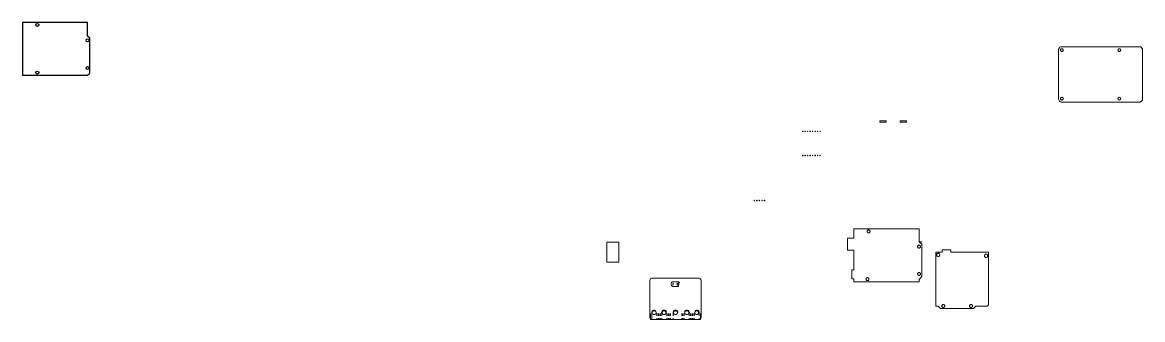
# Model space of a CAD drawing. Header units: millimetres. Extents: x 1538 to 3903, y 253 to 2632.
# Drawn here: x 2775 to 3903, y 1381 to 1680 of the extents above; entities that cross this region are included whole.
import ezdxf

# ---------------------------------------------------------------- set-up
doc = ezdxf.new("R2010")
doc.units = ezdxf.units.MM
doc.layers.add('Capa 1', color=7, linetype='Continuous')

msp = doc.modelspace()

# ---------------------------------------------------------------- linework, layer by layer
at = {"color": 5}
msp.add_lwpolyline([(2775.385, 1680.328), (2775.385, 1627.328), (2840.985, 1627.328), (2843.385, 1629.328), (2843.385, 1664.328), (2840.985, 1666.328), (2840.985, 1680.328), (2775.385, 1680.328)], dxfattribs=at)
at = {"color": 240, "true_color": 0xed1f24}
for centre in [(2790.385, 1677.828), (2840.985, 1662.328), (2840.985, 1634.328), (2790.385, 1629.828)]:
    msp.add_circle(centre, 1.5, dxfattribs=at)
at = {"layer": 'Capa 1', "lineweight": 0}
for points in [[(3902.469, 1653.742), (3902.474, 1653.716), (3902.652, 1652.825), (3902.721, 1652.558), (3902.73, 1652.42), (3902.73, 1645.131), (3902.73, 1637.672), (3902.73, 1633.604), (3902.73, 1628.807), (3902.73, 1620.419), (3902.73, 1615.632), (3902.73, 1612.482), (3902.73, 1604.427), (3902.73, 1603.598), (3902.547, 1602.68), (3902.53, 1602.523), (3902.523, 1602.454), (3902.494, 1602.344), (3902.401, 1602.136), (3902.18, 1601.721), (3902.046, 1601.536), (3901.986, 1601.464), (3901.748, 1601.173), (3901.579, 1601.021), (3901.215, 1600.722), (3901.017, 1600.608), (3900.603, 1600.387), (3900.386, 1600.316), (3899.937, 1600.18), (3899.71, 1600.156), (3899.242, 1600.11), (3893.824, 1600.11), (3885.662, 1600.11), (3881.581, 1600.11), (3877.5, 1600.11), (3874.904, 1600.11), (3869.337, 1600.11), (3867.787, 1600.11), (3864.758, 1600.11), (3862.291, 1600.11), (3861.175, 1600.11), (3860.68, 1600.11), (3854.113, 1600.11), (3853.013, 1600.11), (3847.23, 1600.11), (3840.663, 1600.11), (3836.688, 1600.11), (3833.686, 1600.11), (3828.526, 1600.11), (3824.716, 1600.11), (3824.445, 1600.11), (3821.53, 1600.11), (3820.849, 1600.177), (3820.645, 1600.239), (3820.364, 1600.324), (3820.195, 1600.375), (3819.592, 1600.697), (3819.064, 1601.132), (3818.63, 1601.66), (3818.307, 1602.263), (3818.302, 1602.28), (3818.109, 1602.917), (3818.042, 1603.598), (3818.042, 1604.32), (3818.042, 1612.482), (3818.042, 1645.131), (3818.042, 1652.42), (3818.109, 1653.099), (3818.168, 1653.294), (3818.307, 1653.754), (3818.63, 1654.357), (3819.064, 1654.885), (3819.592, 1655.319), (3820.195, 1655.641), (3820.364, 1655.692), (3820.849, 1655.839), (3821.53, 1655.907), (3822.404, 1655.907), (3824.445, 1655.907), (3828.526, 1655.907), (3836.688, 1655.907), (3853.013, 1655.907), (3869.337, 1655.907), (3877.5, 1655.907), (3880.273, 1655.907), (3881.581, 1655.907), (3884.547, 1655.907), (3885.662, 1655.907), (3899.242, 1655.907), (3899.71, 1655.86), (3899.925, 1655.839), (3900.374, 1655.703), (3900.581, 1655.639), (3900.995, 1655.418), (3901.185, 1655.315), (3901.548, 1655.017), (3901.714, 1654.879), (3901.986, 1654.547), (3902.012, 1654.516), (3902.147, 1654.348), (3902.369, 1653.934), (3902.469, 1653.742)], [(3822.498, 1651.45), (3822.716, 1651.734), (3822.853, 1652.065), (3822.9, 1652.42), (3822.853, 1652.773), (3822.716, 1653.104), (3822.571, 1653.294), (3822.498, 1653.388), (3822.404, 1653.46), (3822.214, 1653.605), (3821.884, 1653.743), (3821.53, 1653.79), (3821.175, 1653.743), (3820.844, 1653.605), (3820.561, 1653.388), (3820.488, 1653.294), (3820.364, 1653.132), (3820.343, 1653.104), (3820.207, 1652.773), (3820.16, 1652.42), (3820.207, 1652.065), (3820.343, 1651.734), (3820.364, 1651.707), (3820.561, 1651.45), (3820.818, 1651.253), (3820.844, 1651.233), (3821.175, 1651.096), (3821.53, 1651.05), (3821.884, 1651.096), (3822.214, 1651.233), (3822.24, 1651.253), (3822.404, 1651.379), (3822.498, 1651.45)], [(3880.285, 1651.45), (3880.502, 1651.734), (3880.639, 1652.065), (3880.686, 1652.42), (3880.639, 1652.773), (3880.502, 1653.104), (3880.357, 1653.294), (3880.285, 1653.388), (3880.001, 1653.605), (3879.671, 1653.743), (3879.316, 1653.79), (3878.961, 1653.743), (3878.631, 1653.605), (3878.347, 1653.388), (3878.274, 1653.294), (3878.129, 1653.104), (3877.993, 1652.773), (3877.946, 1652.42), (3877.993, 1652.065), (3878.129, 1651.734), (3878.347, 1651.45), (3878.604, 1651.253), (3878.631, 1651.233), (3878.961, 1651.096), (3879.316, 1651.05), (3879.671, 1651.096), (3880.001, 1651.233), (3880.027, 1651.253), (3880.285, 1651.45)], [(3820.372, 1604.32), (3820.364, 1604.309), (3820.343, 1604.282), (3820.207, 1603.951), (3820.16, 1603.598), (3820.207, 1603.243), (3820.343, 1602.912), (3820.364, 1602.885), (3820.561, 1602.628), (3820.844, 1602.411), (3821.161, 1602.28), (3821.175, 1602.274), (3821.53, 1602.228), (3821.884, 1602.274), (3821.899, 1602.28), (3822.214, 1602.411), (3822.404, 1602.557), (3822.498, 1602.628), (3822.716, 1602.912), (3822.853, 1603.243), (3822.9, 1603.598), (3822.853, 1603.951), (3822.716, 1604.282), (3822.687, 1604.32), (3822.498, 1604.566), (3822.214, 1604.783), (3821.884, 1604.921), (3821.53, 1604.968), (3821.175, 1604.921), (3820.844, 1604.783), (3820.561, 1604.566), (3820.372, 1604.32)], [(3880.001, 1602.411), (3880.285, 1602.628), (3880.502, 1602.912), (3880.639, 1603.243), (3880.686, 1603.598), (3880.639, 1603.951), (3880.502, 1604.282), (3880.473, 1604.32), (3880.285, 1604.566), (3880.001, 1604.783), (3879.671, 1604.921), (3879.316, 1604.968), (3878.961, 1604.921), (3878.631, 1604.783), (3878.347, 1604.566), (3878.158, 1604.32), (3878.129, 1604.282), (3877.993, 1603.951), (3877.946, 1603.598), (3877.993, 1603.243), (3878.129, 1602.912), (3878.347, 1602.628), (3878.631, 1602.411), (3878.947, 1602.28), (3878.961, 1602.274), (3879.316, 1602.228), (3879.671, 1602.274), (3879.685, 1602.28), (3880.001, 1602.411)], [(3638.188, 1579.818), (3638.188, 1581.313), (3639.186, 1581.313), (3641.718, 1581.313), (3643.488, 1581.313), (3643.668, 1581.313), (3644.662, 1581.313), (3644.662, 1579.818), (3643.668, 1579.818), (3643.488, 1579.818), (3641.718, 1579.818), (3639.186, 1579.818), (3638.188, 1579.818)], [(3665.09, 1581.313), (3665.09, 1579.818), (3662.104, 1579.818), (3658.616, 1579.818), (3658.616, 1581.313), (3662.104, 1581.313), (3665.09, 1581.313)], [(3560.969, 1571.025), (3560.969, 1570.527), (3560.471, 1570.527), (3560.471, 1571.025), (3560.969, 1571.025)], [(3563.46, 1571.025), (3563.46, 1570.527), (3562.962, 1570.527), (3562.962, 1571.025), (3563.46, 1571.025)], [(3565.951, 1571.025), (3565.951, 1570.527), (3565.453, 1570.527), (3565.453, 1571.025), (3565.951, 1571.025)], [(3568.442, 1571.025), (3568.442, 1570.527), (3567.944, 1570.527), (3567.944, 1571.025), (3568.442, 1571.025)], [(3570.933, 1571.025), (3570.933, 1570.527), (3570.435, 1570.527), (3570.435, 1571.025), (3570.933, 1571.025)], [(3573.424, 1571.025), (3573.424, 1570.527), (3572.926, 1570.527), (3572.926, 1571.025), (3573.424, 1571.025)], [(3575.915, 1571.025), (3575.915, 1570.527), (3575.417, 1570.527), (3575.417, 1571.025), (3575.915, 1571.025)], [(3578.406, 1571.025), (3578.406, 1570.527), (3577.908, 1570.527), (3577.908, 1571.025), (3578.406, 1571.025)], [(3560.969, 1546.614), (3560.969, 1546.116), (3560.471, 1546.116), (3560.471, 1546.614), (3560.969, 1546.614)], [(3563.46, 1546.614), (3563.46, 1546.116), (3562.962, 1546.116), (3562.962, 1546.614), (3563.46, 1546.614)], [(3565.951, 1546.614), (3565.951, 1546.116), (3565.453, 1546.116), (3565.453, 1546.614), (3565.951, 1546.614)], [(3568.442, 1546.614), (3568.442, 1546.116), (3567.944, 1546.116), (3567.944, 1546.614), (3568.442, 1546.614)], [(3570.933, 1546.614), (3570.933, 1546.116), (3570.435, 1546.116), (3570.435, 1546.614), (3570.933, 1546.614)], [(3573.424, 1546.614), (3573.424, 1546.116), (3572.926, 1546.116), (3572.926, 1546.614), (3573.424, 1546.614)], [(3575.915, 1546.614), (3575.915, 1546.116), (3575.417, 1546.116), (3575.417, 1546.614), (3575.915, 1546.614)], [(3578.406, 1546.614), (3578.406, 1546.116), (3577.908, 1546.116), (3577.908, 1546.614), (3578.406, 1546.614)], [(3511.755, 1501.34), (3512.253, 1501.34), (3512.253, 1500.842), (3511.755, 1500.842), (3511.755, 1501.34)], [(3514.306, 1501.34), (3514.804, 1501.34), (3514.804, 1500.842), (3514.306, 1500.842), (3514.306, 1501.34)], [(3516.856, 1501.34), (3517.354, 1501.34), (3517.354, 1500.842), (3516.856, 1500.842), (3516.856, 1501.34)], [(3519.407, 1501.34), (3519.905, 1501.34), (3519.905, 1500.842), (3519.407, 1500.842), (3519.407, 1501.34)], [(3521.958, 1501.34), (3522.456, 1501.34), (3522.456, 1500.842), (3521.958, 1500.842), (3521.958, 1501.34)], [(3612.014, 1419.279), (3612.014, 1419.96), (3612.014, 1420.458), (3612.014, 1420.649), (3612.014, 1421.62), (3612.014, 1422.372), (3610.059, 1422.372), (3610.059, 1422.386), (3610.059, 1422.616), (3610.059, 1423.11), (3610.059, 1423.214), (3610.059, 1424.211), (3610.059, 1424.763), (3610.059, 1425.261), (3610.059, 1426.154), (3610.059, 1427.313), (3610.059, 1427.811), (3610.059, 1429.864), (3610.059, 1430.362), (3610.059, 1431.339), (3612.014, 1431.339), (3612.014, 1431.357), (3612.014, 1431.459), (3612.014, 1432.231), (3612.014, 1432.415), (3612.014, 1432.456), (3612.014, 1432.913), (3612.014, 1433.427), (3612.014, 1433.527), (3612.014, 1433.826), (3612.014, 1434.822), (3612.014, 1434.971), (3612.014, 1435.818), (3612.014, 1437.217), (3612.014, 1437.715), (3612.014, 1437.811), (3612.014, 1439.106), (3612.014, 1441.836), (3612.014, 1448.484), (3612.014, 1449.07), (3612.014, 1451.1), (3605.712, 1451.1), (3605.712, 1452.665), (3605.712, 1454.085), (3605.712, 1454.37), (3605.712, 1454.672), (3605.712, 1457.701), (3605.712, 1457.751), (3605.712, 1458.181), (3605.712, 1458.231), (3605.712, 1459.652), (3605.712, 1459.89), (3605.712, 1460.068), (3605.712, 1461.636), (3605.712, 1463.056), (3612.014, 1463.056), (3612.014, 1465.691), (3612.014, 1471.669), (3612.014, 1472.497), (3616.815, 1472.497), (3619.804, 1472.497), (3624.356, 1472.497), (3625.482, 1472.497), (3627.35, 1472.497), (3628.476, 1472.497), (3629.433, 1472.497), (3638.428, 1472.497), (3641.718, 1472.497), (3643.488, 1472.497), (3649.759, 1472.497), (3651.869, 1472.497), (3652.398, 1472.497), (3654.644, 1472.497), (3655.103, 1472.497), (3656.232, 1472.497), (3658.744, 1472.497), (3661.345, 1472.497), (3676.277, 1472.497), (3676.405, 1472.497), (3676.518, 1472.497), (3677.905, 1472.497), (3677.905, 1459.647), (3679.261, 1459.647), (3679.271, 1459.647), (3680.434, 1459.647), (3680.434, 1459.646), (3679.271, 1459.646), (3679.261, 1459.646), (3677.905, 1459.646), (3679.261, 1458.29), (3679.271, 1458.28), (3679.321, 1458.231), (3679.851, 1457.701), (3680.434, 1457.118), (3680.434, 1455.206), (3680.434, 1455.199), (3680.434, 1450.975), (3680.434, 1450.213), (3680.434, 1449.216), (3680.434, 1449.07), (3680.434, 1447.692), (3680.434, 1446.696), (3680.434, 1445.146), (3680.434, 1444.15), (3680.434, 1443.416), (3680.434, 1439.106), (3680.434, 1437.811), (3680.434, 1437.715), (3680.434, 1437.217), (3680.434, 1435.818), (3680.434, 1434.971), (3680.434, 1434.822), (3680.434, 1433.826), (3680.434, 1433.527), (3680.434, 1433.427), (3680.434, 1432.913), (3680.434, 1432.456), (3680.434, 1432.415), (3680.434, 1432.231), (3680.434, 1431.459), (3680.434, 1430.362), (3680.434, 1429.864), (3680.434, 1427.811), (3680.434, 1427.313), (3680.434, 1426.154), (3680.434, 1425.724), (3680.434, 1425.261), (3680.434, 1424.763), (3680.434, 1424.286), (3680.359, 1424.211), (3679.362, 1423.214), (3678.764, 1422.616), (3677.904, 1421.757), (3677.903, 1421.756), (3677.903, 1421.756), (3677.955, 1421.704), (3677.903, 1421.704), (3677.903, 1421.62), (3677.903, 1420.649), (3677.903, 1420.473), (3677.903, 1420.458), (3677.903, 1419.96), (3677.903, 1419.279), (3652.398, 1419.279), (3651.869, 1419.279), (3643.488, 1419.279), (3612.014, 1419.279)], [(3627.127, 1468.523), (3627.272, 1468.537), (3627.35, 1468.561), (3627.553, 1468.623), (3627.812, 1468.761), (3628.038, 1468.947), (3628.124, 1469.051), (3628.224, 1469.174), (3628.363, 1469.433), (3628.426, 1469.643), (3628.447, 1469.714), (3628.476, 1470.006), (3628.447, 1470.298), (3628.363, 1470.579), (3628.224, 1470.838), (3628.124, 1470.96), (3628.038, 1471.064), (3627.812, 1471.25), (3627.553, 1471.389), (3627.35, 1471.45), (3627.272, 1471.474), (3627.127, 1471.488), (3626.98, 1471.502), (3626.688, 1471.474), (3626.511, 1471.42), (3626.407, 1471.389), (3626.318, 1471.341), (3626.148, 1471.25), (3625.921, 1471.064), (3625.735, 1470.838), (3625.597, 1470.579), (3625.511, 1470.298), (3625.482, 1470.006), (3625.511, 1469.714), (3625.533, 1469.643), (3625.597, 1469.433), (3625.735, 1469.174), (3625.921, 1468.947), (3626.148, 1468.761), (3626.318, 1468.67), (3626.407, 1468.623), (3626.688, 1468.537), (3626.98, 1468.508), (3627.127, 1468.523)], [(3375.595, 1459.111), (3375.595, 1458.231), (3375.595, 1458.181), (3375.595, 1457.751), (3375.595, 1457.701), (3375.595, 1454.672), (3375.595, 1454.37), (3375.595, 1451.1), (3375.595, 1449.07), (3375.595, 1448.484), (3375.595, 1441.836), (3375.595, 1439.184), (3367.3, 1439.184), (3366.628, 1439.184), (3363.689, 1439.184), (3363.39, 1439.184), (3363.39, 1449.07), (3363.39, 1451.1), (3363.39, 1454.37), (3363.39, 1454.672), (3363.39, 1457.701), (3363.39, 1457.751), (3363.39, 1458.181), (3363.39, 1458.231), (3363.39, 1459.111), (3363.689, 1459.111), (3366.628, 1459.111), (3367.3, 1459.111), (3367.848, 1459.111), (3375.595, 1459.111)], [(3678.057, 1453.223), (3678.338, 1453.309), (3678.356, 1453.318), (3678.596, 1453.447), (3678.823, 1453.632), (3679.009, 1453.86), (3679.148, 1454.119), (3679.232, 1454.4), (3679.261, 1454.691), (3679.232, 1454.983), (3679.167, 1455.199), (3679.165, 1455.206), (3679.148, 1455.264), (3679.009, 1455.523), (3678.823, 1455.75), (3678.596, 1455.936), (3678.338, 1456.074), (3678.057, 1456.16), (3677.765, 1456.188), (3677.525, 1456.165), (3677.473, 1456.16), (3677.192, 1456.074), (3676.933, 1455.936), (3676.706, 1455.75), (3676.519, 1455.523), (3676.382, 1455.264), (3676.364, 1455.206), (3676.362, 1455.199), (3676.296, 1454.983), (3676.277, 1454.792), (3676.267, 1454.691), (3676.277, 1454.591), (3676.296, 1454.4), (3676.382, 1454.119), (3676.405, 1454.075), (3676.518, 1453.861), (3676.519, 1453.86), (3676.706, 1453.632), (3676.933, 1453.447), (3677.173, 1453.318), (3677.192, 1453.309), (3677.473, 1453.223), (3677.765, 1453.194), (3678.057, 1453.223)], [(3734.882, 1394.705), (3734.699, 1394.523), (3734.201, 1394.025), (3733.498, 1393.321), (3732.453, 1392.277), (3727.553, 1392.277), (3725.042, 1392.277), (3724.433, 1392.277), (3723.436, 1392.277), (3722.571, 1392.277), (3720.061, 1392.277), (3719.451, 1392.277), (3718.454, 1392.277), (3716.96, 1392.277), (3715.963, 1392.277), (3714.369, 1392.277), (3713.373, 1392.277), (3710.671, 1392.277), (3710.67, 1392.277), (3710.668, 1392.277), (3709.13, 1392.277), (3709.128, 1392.277), (3709.124, 1392.277), (3708.991, 1392.277), (3708.471, 1392.277), (3706.926, 1392.277), (3706, 1392.277), (3705.003, 1392.277), (3701.329, 1392.277), (3700.594, 1392.277), (3700.52, 1392.277), (3699.523, 1392.277), (3699.407, 1392.277), (3696.977, 1394.707), (3696.977, 1394.721), (3696.963, 1394.721), (3694.483, 1394.721), (3694.483, 1399.197), (3694.483, 1400.559), (3694.483, 1405.175), (3694.483, 1419.104), (3694.483, 1419.279), (3694.483, 1419.96), (3694.483, 1420.458), (3694.483, 1420.649), (3694.483, 1421.62), (3694.483, 1422.616), (3694.483, 1423.214), (3694.483, 1424.211), (3694.483, 1424.763), (3694.483, 1425.261), (3694.483, 1426.154), (3694.483, 1427.313), (3694.483, 1427.811), (3694.483, 1429.864), (3694.483, 1430.362), (3694.483, 1431.459), (3694.483, 1432.231), (3694.483, 1432.415), (3694.483, 1432.456), (3694.483, 1432.913), (3694.483, 1433.427), (3694.483, 1433.527), (3694.483, 1433.826), (3694.483, 1434.822), (3694.483, 1434.971), (3694.483, 1435.818), (3694.483, 1437.217), (3694.483, 1437.715), (3694.483, 1437.811), (3694.483, 1439.106), (3694.483, 1449.07), (3695.449, 1449.07), (3696.963, 1449.07), (3696.977, 1449.07), (3698.643, 1449.07), (3700.594, 1449.07), (3701.059, 1449.07), (3701.059, 1451.461), (3702.103, 1451.461), (3709.628, 1451.461), (3709.628, 1450.565), (3709.628, 1449.648), (3709.628, 1449.07), (3712.475, 1449.07), (3714.986, 1449.07), (3727.779, 1449.07), (3730.29, 1449.07), (3735.006, 1449.07), (3735.791, 1449.07), (3736.788, 1449.07), (3738.382, 1449.07), (3738.659, 1449.07), (3739.157, 1449.07), (3739.378, 1449.07), (3740.972, 1449.07), (3741.209, 1449.07), (3741.708, 1449.07), (3741.969, 1449.07), (3742.668, 1449.07), (3743.629, 1449.07), (3745.975, 1449.07), (3746.822, 1449.07), (3747.788, 1449.07), (3747.788, 1448.129), (3747.788, 1445.367), (3747.788, 1444.869), (3747.788, 1443.837), (3747.788, 1442.817), (3747.788, 1442.442), (3747.788, 1442.441), (3747.788, 1442.422), (3747.788, 1442.319), (3747.788, 1440.266), (3747.788, 1439.768), (3747.788, 1439.106), (3747.788, 1437.811), (3747.788, 1437.715), (3747.788, 1437.217), (3747.788, 1435.818), (3747.788, 1434.971), (3747.788, 1434.822), (3747.788, 1433.527), (3747.788, 1433.427), (3747.788, 1432.913), (3747.788, 1432.456), (3747.788, 1432.415), (3747.788, 1431.459), (3747.788, 1430.362), (3747.788, 1429.864), (3747.788, 1427.811), (3747.788, 1427.313), (3747.788, 1425.261), (3747.788, 1424.763), (3747.788, 1424.211), (3747.788, 1423.214), (3747.788, 1422.616), (3747.788, 1421.62), (3747.788, 1420.649), (3747.788, 1419.104), (3747.788, 1408.004), (3747.788, 1407.505), (3747.788, 1405.453), (3747.788, 1404.955), (3747.788, 1402.902), (3747.788, 1402.404), (3747.788, 1400.352), (3747.788, 1399.853), (3747.788, 1399.624), (3747.788, 1399.126), (3747.788, 1397.074), (3747.788, 1396.575), (3747.788, 1396.165), (3746.345, 1394.721), (3734.897, 1394.721), (3734.882, 1394.721), (3734.882, 1394.705)], [(3696.977, 1448.016), (3696.963, 1448.013), (3696.552, 1447.948), (3696.108, 1447.721), (3695.754, 1447.368), (3695.528, 1446.923), (3695.449, 1446.43), (3695.528, 1445.936), (3695.754, 1445.491), (3696.09, 1445.156), (3696.108, 1445.138), (3696.552, 1444.911), (3696.963, 1444.847), (3696.977, 1444.844), (3697.046, 1444.833), (3697.54, 1444.911), (3697.985, 1445.138), (3698.003, 1445.156), (3698.338, 1445.491), (3698.565, 1445.936), (3698.643, 1446.43), (3698.565, 1446.923), (3698.338, 1447.368), (3697.985, 1447.721), (3697.54, 1447.948), (3697.046, 1448.027), (3696.977, 1448.016)], [(3746.517, 1444.495), (3746.707, 1444.869), (3746.743, 1444.94), (3746.778, 1445.156), (3746.811, 1445.367), (3746.822, 1445.433), (3746.743, 1445.926), (3746.517, 1446.372), (3746.163, 1446.725), (3745.718, 1446.952), (3745.225, 1447.03), (3744.732, 1446.952), (3744.286, 1446.725), (3743.934, 1446.372), (3743.706, 1445.926), (3743.629, 1445.433), (3743.639, 1445.367), (3743.672, 1445.156), (3743.706, 1444.94), (3743.742, 1444.869), (3743.934, 1444.495), (3744.286, 1444.142), (3744.732, 1443.915), (3745.225, 1443.837), (3745.718, 1443.915), (3746.163, 1444.142), (3746.517, 1444.495)], [(3406.876, 1421.043), (3407.17, 1421.62), (3407.302, 1421.877), (3407.797, 1422.372), (3407.811, 1422.386), (3407.964, 1422.54), (3408.115, 1422.616), (3408.721, 1422.925), (3408.798, 1422.964), (3409.716, 1423.11), (3409.723, 1423.11), (3413.704, 1423.11), (3421.044, 1423.11), (3424.303, 1423.11), (3426.85, 1423.11), (3431.056, 1423.11), (3433.962, 1423.11), (3434.19, 1423.11), (3451.436, 1423.11), (3451.569, 1423.11), (3455.551, 1423.11), (3455.563, 1423.11), (3456.476, 1422.965), (3456.552, 1422.927), (3457.16, 1422.616), (3457.31, 1422.54), (3457.464, 1422.386), (3457.478, 1422.372), (3457.973, 1421.877), (3458.104, 1421.62), (3458.397, 1421.043), (3458.456, 1420.67), (3458.46, 1420.649), (3458.49, 1420.458), (3458.543, 1420.124), (3458.543, 1420.118), (3458.543, 1419.96), (3458.543, 1419.279), (3458.543, 1419.104), (3458.543, 1405.175), (3458.543, 1400.559), (3458.543, 1399.197), (3458.543, 1392.277), (3458.543, 1387.24), (3458.543, 1385.745), (3458.543, 1384.253), (3458.543, 1384.247), (3458.494, 1383.939), (3458.397, 1383.329), (3457.973, 1382.495), (3457.684, 1382.206), (3457.684, 1383.939), (3457.684, 1384.253), (3457.684, 1385.745), (3457.684, 1385.746), (3457.684, 1387.24), (3457.681, 1387.24), (3457.681, 1385.746), (3457.681, 1385.745), (3457.681, 1381.262), (3456.687, 1381.262), (3456.685, 1381.262), (3456.685, 1381.441), (3456.685, 1381.514), (3456.476, 1381.408), (3456.403, 1381.396), (3456.403, 1382.604), (3456.401, 1382.604), (3456.401, 1381.262), (3456.401, 1381.261), (3451.718, 1381.261), (3451.718, 1381.262), (3451.52, 1381.262), (3451.52, 1382.604), (3451.518, 1382.604), (3451.518, 1381.262), (3451.436, 1381.262), (3450.524, 1381.262), (3450.225, 1381.262), (3450.225, 1382.604), (3450.223, 1382.604), (3450.223, 1381.262), (3449.228, 1381.262), (3448.929, 1381.262), (3448.929, 1382.604), (3448.928, 1382.604), (3448.928, 1381.262), (3447.932, 1381.262), (3447.634, 1381.262), (3447.634, 1382.604), (3447.633, 1382.604), (3447.633, 1381.262), (3446.637, 1381.262), (3446.438, 1381.262), (3446.438, 1382.604), (3446.437, 1382.604), (3446.437, 1381.262), (3446.437, 1381.261), (3441.754, 1381.261), (3441.754, 1381.262), (3441.466, 1381.262), (3441.466, 1382.604), (3441.465, 1382.604), (3441.465, 1381.262), (3440.47, 1381.262), (3440.171, 1381.262), (3440.171, 1382.604), (3440.17, 1382.604), (3440.17, 1381.262), (3439.174, 1381.262), (3438.875, 1381.262), (3438.875, 1382.604), (3438.874, 1382.604), (3438.874, 1381.262), (3437.878, 1381.262), (3437.579, 1381.262), (3436.583, 1381.262), (3436.284, 1381.262), (3435.288, 1381.262), (3434.979, 1381.262), (3434.979, 1381.261), (3430.296, 1381.261), (3430.296, 1381.262), (3430.296, 1382.604), (3430.295, 1382.604), (3430.295, 1381.262), (3430.004, 1381.262), (3429.007, 1381.262), (3428.709, 1381.262), (3427.712, 1381.262), (3427.712, 1382.604), (3427.711, 1382.604), (3427.711, 1381.262), (3427.412, 1381.262), (3426.417, 1381.262), (3426.417, 1382.604), (3426.416, 1382.604), (3426.416, 1381.262), (3426.129, 1381.262), (3425.134, 1381.262), (3425.134, 1382.604), (3425.133, 1382.604), (3425.133, 1381.262), (3424.836, 1381.262), (3423.84, 1381.262), (3423.84, 1382.604), (3423.839, 1382.604), (3423.839, 1381.262), (3423.52, 1381.262), (3423.52, 1381.261), (3418.838, 1381.261), (3418.838, 1381.262), (3418.838, 1382.604), (3418.836, 1382.604), (3418.836, 1381.262), (3418.672, 1381.262), (3417.678, 1381.262), (3417.678, 1382.604), (3417.676, 1382.604), (3417.676, 1381.262), (3417.37, 1381.262), (3416.375, 1381.262), (3416.375, 1382.604), (3416.373, 1382.604), (3416.373, 1381.262), (3416.044, 1381.262), (3415.049, 1381.262), (3415.049, 1382.604), (3415.047, 1382.604), (3415.047, 1381.262), (3414.774, 1381.262), (3413.78, 1381.262), (3413.78, 1382.604), (3413.778, 1382.604), (3413.778, 1381.262), (3413.555, 1381.262), (3410.366, 1381.262), (3408.874, 1381.262), (3408.874, 1385.745), (3408.874, 1385.746), (3408.874, 1387.272), (3408.874, 1387.29), (3408.874, 1387.407), (3408.874, 1387.412), (3408.846, 1387.467), (3408.758, 1388.021), (3408.724, 1388.237), (3408.846, 1389.006), (3409.2, 1389.7), (3409.22, 1389.72), (3409.451, 1389.952), (3409.731, 1390.231), (3409.751, 1390.251), (3410.445, 1390.605), (3411.215, 1390.728), (3411.984, 1390.605), (3412.679, 1390.251), (3412.677, 1390.253), (3411.982, 1390.608), (3411.977, 1390.609), (3411.225, 1390.728), (3411.212, 1390.73), (3411.2, 1390.728), (3410.443, 1390.608), (3410.434, 1390.603), (3409.749, 1390.253), (3409.743, 1390.247), (3409.198, 1389.702), (3409.193, 1389.694), (3408.843, 1389.008), (3408.841, 1388.997), (3408.724, 1388.257), (3408.721, 1388.238), (3408.724, 1388.219), (3408.756, 1388.021), (3408.794, 1387.779), (3408.843, 1387.468), (3408.847, 1387.46), (3408.871, 1387.413), (3408.871, 1387.309), (3408.871, 1387.291), (3408.871, 1385.746), (3408.871, 1385.745), (3408.871, 1384.253), (3408.871, 1383.939), (3408.871, 1381.395), (3408.798, 1381.407), (3408.721, 1381.446), (3408.58, 1381.518), (3408.58, 1381.262), (3408.578, 1381.262), (3407.584, 1381.262), (3407.584, 1387.24), (3407.582, 1387.24), (3407.582, 1384.253), (3407.582, 1383.939), (3407.582, 1382.215), (3407.302, 1382.495), (3406.876, 1383.329), (3406.779, 1383.939), (3406.732, 1384.241), (3406.732, 1384.253), (3406.732, 1387.24), (3406.732, 1392.277), (3406.732, 1399.197), (3406.732, 1405.175), (3406.732, 1416.633), (3406.732, 1417.131), (3406.732, 1419.104), (3406.732, 1419.279), (3406.732, 1419.96), (3406.732, 1420.119), (3406.732, 1420.131), (3406.783, 1420.458), (3406.814, 1420.649), (3406.817, 1420.67), (3406.876, 1421.043)], [(3624.623, 1422.616), (3624.623, 1422.386), (3624.47, 1422.386), (3624.423, 1422.386), (3624.385, 1422.263), (3624.356, 1421.971), (3624.385, 1421.679), (3624.403, 1421.62), (3624.47, 1421.401), (3624.471, 1421.398), (3624.608, 1421.139), (3624.795, 1420.912), (3625.022, 1420.726), (3625.128, 1420.67), (3625.167, 1420.649), (3625.281, 1420.588), (3625.562, 1420.502), (3625.854, 1420.473), (3626.146, 1420.502), (3626.427, 1420.588), (3626.54, 1420.649), (3626.579, 1420.67), (3626.685, 1420.726), (3626.912, 1420.912), (3627.098, 1421.139), (3627.237, 1421.398), (3627.304, 1421.62), (3627.322, 1421.679), (3627.35, 1421.971), (3627.322, 1422.263), (3627.237, 1422.544), (3627.198, 1422.616), (3627.127, 1422.749), (3627.098, 1422.803), (3626.912, 1423.029), (3626.686, 1423.214), (3626.685, 1423.215), (3626.511, 1423.309), (3626.427, 1423.354), (3626.318, 1423.387), (3626.146, 1423.439), (3625.854, 1423.467), (3625.562, 1423.439), (3625.281, 1423.354), (3625.022, 1423.215), (3625.021, 1423.214), (3624.795, 1423.029), (3624.623, 1422.821), (3624.623, 1422.616)], [(3676.392, 1426.649), (3676.529, 1426.39), (3676.716, 1426.162), (3676.727, 1426.154), (3676.943, 1425.977), (3677.202, 1425.839), (3677.483, 1425.753), (3677.775, 1425.724), (3678.067, 1425.753), (3678.348, 1425.839), (3678.606, 1425.977), (3678.822, 1426.154), (3678.833, 1426.162), (3679.019, 1426.39), (3679.158, 1426.649), (3679.201, 1426.791), (3679.242, 1426.93), (3679.271, 1427.222), (3679.262, 1427.313), (3679.242, 1427.514), (3679.158, 1427.795), (3679.149, 1427.811), (3679.019, 1428.054), (3678.833, 1428.28), (3678.606, 1428.466), (3678.348, 1428.605), (3678.067, 1428.69), (3677.775, 1428.718), (3677.525, 1428.694), (3677.483, 1428.69), (3677.202, 1428.605), (3676.943, 1428.466), (3676.716, 1428.28), (3676.529, 1428.054), (3676.401, 1427.811), (3676.392, 1427.795), (3676.306, 1427.514), (3676.286, 1427.313), (3676.277, 1427.222), (3676.306, 1426.93), (3676.348, 1426.791), (3676.392, 1426.649)], [(3430.554, 1414.577), (3430.556, 1414.577), (3430.568, 1414.579), (3430.581, 1414.581), (3432.972, 1414.581), (3432.975, 1414.581), (3433.252, 1414.581), (3433.256, 1414.581), (3433.739, 1414.581), (3433.744, 1414.581), (3434.178, 1414.581), (3434.187, 1414.581), (3434.677, 1414.581), (3434.69, 1414.579), (3434.703, 1414.577), (3434.715, 1414.579), (3435.128, 1414.644), (3435.449, 1414.694), (3435.457, 1414.698), (3435.752, 1414.849), (3436.122, 1415.038), (3436.124, 1415.04), (3435.749, 1414.849), (3435.451, 1414.697), (3435.128, 1414.646), (3434.705, 1414.579), (3434.68, 1414.583), (3434.665, 1414.583), (3434.184, 1414.583), (3434.174, 1414.583), (3433.742, 1414.583), (3433.737, 1414.583), (3433.255, 1414.583), (3433.251, 1414.583), (3432.975, 1414.583), (3432.972, 1414.583), (3430.594, 1414.583), (3430.585, 1414.583), (3430.56, 1414.579), (3430.554, 1414.58), (3430.145, 1414.645), (3429.813, 1414.697), (3429.516, 1414.849), (3429.174, 1415.023), (3429.141, 1415.04), (3428.677, 1415.503), (3428.606, 1415.574), (3428.263, 1416.248), (3428.209, 1416.588), (3428.145, 1416.994), (3428.166, 1417.131), (3428.263, 1417.74), (3428.606, 1418.414), (3428.677, 1418.484), (3428.684, 1418.491), (3429.141, 1418.948), (3429.379, 1419.069), (3429.447, 1419.104), (3429.788, 1419.279), (3429.813, 1419.292), (3430.145, 1419.344), (3430.56, 1419.409), (3430.56, 1419.412), (3430.56, 1419.415), (3431.054, 1419.415), (3432.972, 1419.415), (3432.975, 1419.415), (3433.961, 1419.415), (3434.188, 1419.415), (3434.703, 1419.415), (3434.703, 1419.418), (3434.188, 1419.418), (3433.961, 1419.418), (3432.975, 1419.418), (3432.972, 1419.418), (3431.054, 1419.418), (3430.56, 1419.418), (3430.555, 1419.418), (3430.555, 1419.412), (3430.555, 1419.412), (3430.537, 1419.409), (3430.145, 1419.347), (3429.809, 1419.294), (3429.801, 1419.29), (3429.779, 1419.279), (3429.438, 1419.104), (3429.369, 1419.069), (3429.135, 1418.95), (3429.125, 1418.939), (3428.677, 1418.492), (3428.676, 1418.491), (3428.6, 1418.416), (3428.592, 1418.4), (3428.257, 1417.741), (3428.254, 1417.723), (3428.16, 1417.131), (3428.145, 1417.032), (3428.139, 1416.994), (3428.145, 1416.956), (3428.203, 1416.588), (3428.257, 1416.247), (3428.266, 1416.229), (3428.6, 1415.573), (3428.613, 1415.56), (3428.677, 1415.496), (3429.135, 1415.038), (3429.151, 1415.03), (3429.174, 1415.018), (3429.506, 1414.849), (3429.809, 1414.694), (3429.824, 1414.692), (3430.145, 1414.641), (3430.543, 1414.579), (3430.554, 1414.577)], [(3430.168, 1416.454), (3430.145, 1416.477), (3430.033, 1416.588), (3430.02, 1416.601), (3429.925, 1416.788), (3429.893, 1416.994), (3429.914, 1417.131), (3429.925, 1417.2), (3430.02, 1417.386), (3430.145, 1417.511), (3430.168, 1417.534), (3430.355, 1417.63), (3430.554, 1417.66), (3430.559, 1417.661), (3430.561, 1417.661), (3430.603, 1417.655), (3430.562, 1417.661), (3430.559, 1417.662), (3430.556, 1417.662), (3430.554, 1417.662), (3430.55, 1417.661), (3430.35, 1417.63), (3430.347, 1417.628), (3430.163, 1417.535), (3430.156, 1417.528), (3430.145, 1417.517), (3430.015, 1417.387), (3430.009, 1417.375), (3429.92, 1417.201), (3429.918, 1417.185), (3429.909, 1417.131), (3429.893, 1417.032), (3429.887, 1416.994), (3429.893, 1416.956), (3429.92, 1416.788), (3429.927, 1416.774), (3430.015, 1416.601), (3430.025, 1416.591), (3430.028, 1416.588), (3430.145, 1416.471), (3430.163, 1416.453), (3430.175, 1416.447), (3430.35, 1416.358), (3430.36, 1416.357), (3430.55, 1416.326), (3430.554, 1416.326), (3430.556, 1416.325), (3430.559, 1416.326), (3430.562, 1416.326), (3430.762, 1416.358), (3430.763, 1416.359), (3430.561, 1416.326), (3430.559, 1416.327), (3430.554, 1416.327), (3430.355, 1416.359), (3430.168, 1416.454)], [(3434.498, 1416.359), (3434.312, 1416.454), (3434.178, 1416.588), (3434.165, 1416.601), (3434.07, 1416.788), (3434.037, 1416.994), (3434.059, 1417.131), (3434.07, 1417.2), (3434.165, 1417.386), (3434.312, 1417.534), (3434.498, 1417.63), (3434.698, 1417.66), (3434.705, 1417.661), (3434.845, 1417.64), (3434.709, 1417.661), (3434.703, 1417.662), (3434.698, 1417.662), (3434.696, 1417.661), (3434.496, 1417.63), (3434.496, 1417.629), (3434.31, 1417.535), (3434.306, 1417.531), (3434.162, 1417.387), (3434.158, 1417.379), (3434.067, 1417.201), (3434.065, 1417.191), (3434.056, 1417.131), (3434.037, 1417.013), (3434.034, 1416.994), (3434.037, 1416.975), (3434.067, 1416.788), (3434.071, 1416.779), (3434.162, 1416.601), (3434.168, 1416.595), (3434.175, 1416.588), (3434.31, 1416.453), (3434.316, 1416.45), (3434.496, 1416.358), (3434.502, 1416.357), (3434.696, 1416.326), (3434.703, 1416.325), (3434.709, 1416.326), (3434.909, 1416.358), (3434.911, 1416.359), (3434.705, 1416.326), (3434.698, 1416.327), (3434.498, 1416.359)], [(3434.707, 1418.382), (3434.704, 1418.382), (3434.704, 1418.376), (3434.707, 1418.375), (3434.707, 1418.376), (3434.707, 1418.382)], [(3436.658, 1418.416), (3436.582, 1418.491), (3436.548, 1418.525), (3436.122, 1418.95), (3435.895, 1419.066), (3435.82, 1419.104), (3435.478, 1419.279), (3435.449, 1419.294), (3435.446, 1419.294), (3435.128, 1419.344), (3434.721, 1419.409), (3434.705, 1419.412), (3434.705, 1419.409), (3435.128, 1419.342), (3435.451, 1419.292), (3435.476, 1419.279), (3435.818, 1419.104), (3435.893, 1419.066), (3436.124, 1418.948), (3436.548, 1418.524), (3436.581, 1418.491), (3436.659, 1418.414), (3436.662, 1418.406), (3436.658, 1418.416), (3436.658, 1418.416)], [(3435.821, 1416.182), (3435.515, 1415.876), (3435.132, 1415.681), (3435.132, 1415.681), (3435.517, 1415.877), (3435.517, 1415.877), (3435.823, 1416.183), (3435.824, 1416.185), (3436.018, 1416.567), (3436.019, 1416.573), (3436.021, 1416.588), (3436.084, 1416.981), (3436.086, 1416.994), (3436.084, 1417.006), (3436.064, 1417.131), (3436.018, 1417.42), (3436.015, 1417.426), (3435.823, 1417.806), (3435.82, 1417.809), (3435.517, 1418.111), (3435.821, 1417.807), (3436.016, 1417.421), (3436.062, 1417.131), (3436.084, 1416.994), (3436.019, 1416.588), (3436.016, 1416.567), (3435.893, 1416.325), (3435.821, 1416.182)], [(3413.112, 1387.62), (3413.176, 1388.021), (3413.21, 1388.237), (3413.112, 1388.853), (3412.829, 1389.409), (3412.388, 1389.851), (3411.832, 1390.134), (3411.215, 1390.231), (3410.599, 1390.134), (3410.043, 1389.851), (3409.601, 1389.409), (3409.317, 1388.853), (3409.22, 1388.237), (3409.254, 1388.021), (3409.317, 1387.62), (3409.601, 1387.064), (3410.043, 1386.623), (3410.599, 1386.34), (3411.215, 1386.241), (3411.832, 1386.34), (3412.388, 1386.623), (3412.829, 1387.064), (3413.112, 1387.62)], [(3413.778, 1385.746), (3413.778, 1385.745), (3413.778, 1385.095), (3413.78, 1385.095), (3413.78, 1385.745), (3413.78, 1385.746), (3413.78, 1387.24), (3413.778, 1387.24), (3413.778, 1385.746)], [(3415.047, 1385.746), (3415.047, 1385.745), (3415.047, 1385.095), (3415.049, 1385.095), (3415.049, 1385.745), (3415.049, 1385.746), (3415.049, 1387.24), (3415.047, 1387.24), (3415.047, 1385.746)], [(3416.373, 1385.746), (3416.373, 1385.745), (3416.373, 1385.095), (3416.375, 1385.095), (3416.375, 1385.745), (3416.375, 1385.746), (3416.375, 1387.24), (3416.373, 1387.24), (3416.373, 1385.746)], [(3417.676, 1385.746), (3417.676, 1385.745), (3417.676, 1385.095), (3417.678, 1385.095), (3417.678, 1385.745), (3417.678, 1385.746), (3417.678, 1387.24), (3417.676, 1387.24), (3417.676, 1385.746)], [(3418.836, 1387.302), (3418.836, 1387.291), (3418.836, 1385.746), (3418.836, 1385.745), (3418.836, 1385.095), (3418.838, 1385.095), (3418.838, 1385.745), (3418.838, 1385.746), (3418.838, 1387.278), (3418.838, 1387.29), (3418.838, 1387.409), (3418.838, 1387.412), (3418.81, 1387.467), (3418.722, 1388.021), (3418.688, 1388.237), (3418.81, 1389.006), (3419.163, 1389.7), (3419.183, 1389.72), (3419.415, 1389.952), (3419.694, 1390.231), (3419.714, 1390.251), (3420.409, 1390.605), (3421.179, 1390.728), (3421.948, 1390.605), (3422.643, 1390.251), (3422.663, 1390.231), (3422.895, 1389.999), (3423.174, 1389.72), (3423.194, 1389.7), (3423.546, 1389.008), (3423.546, 1389.008), (3423.193, 1389.702), (3423.193, 1389.702), (3422.642, 1390.253), (3422.64, 1390.254), (3421.947, 1390.608), (3421.94, 1390.609), (3421.19, 1390.728), (3421.177, 1390.73), (3421.164, 1390.728), (3420.408, 1390.608), (3420.399, 1390.604), (3419.713, 1390.253), (3419.708, 1390.248), (3419.162, 1389.702), (3419.159, 1389.696), (3418.808, 1389.008), (3418.806, 1388.999), (3418.688, 1388.25), (3418.686, 1388.238), (3418.688, 1388.225), (3418.72, 1388.021), (3418.758, 1387.779), (3418.808, 1387.468), (3418.81, 1387.462), (3418.836, 1387.413), (3418.836, 1387.302)], [(3423.076, 1387.62), (3423.139, 1388.021), (3423.174, 1388.237), (3423.076, 1388.853), (3422.793, 1389.409), (3422.352, 1389.851), (3421.796, 1390.134), (3421.179, 1390.231), (3420.562, 1390.134), (3420.006, 1389.851), (3419.565, 1389.409), (3419.281, 1388.853), (3419.183, 1388.237), (3419.217, 1388.021), (3419.281, 1387.62), (3419.565, 1387.064), (3420.006, 1386.623), (3420.562, 1386.34), (3421.179, 1386.241), (3421.796, 1386.34), (3422.352, 1386.623), (3422.793, 1387.064), (3423.076, 1387.62)], [(3423.839, 1385.746), (3423.839, 1385.745), (3423.839, 1385.095), (3423.84, 1385.095), (3423.84, 1385.745), (3423.84, 1385.746), (3423.84, 1387.24), (3423.839, 1387.24), (3423.839, 1385.746)], [(3425.133, 1385.746), (3425.133, 1385.745), (3425.133, 1385.095), (3425.134, 1385.095), (3425.134, 1385.745), (3425.134, 1385.746), (3425.134, 1387.24), (3425.133, 1387.24), (3425.133, 1385.746)], [(3426.416, 1385.746), (3426.416, 1385.745), (3426.416, 1385.095), (3426.417, 1385.095), (3426.417, 1385.745), (3426.417, 1385.746), (3426.417, 1387.24), (3426.416, 1387.24), (3426.416, 1385.746)], [(3427.711, 1385.746), (3427.711, 1385.745), (3427.711, 1385.095), (3427.712, 1385.095), (3427.712, 1385.745), (3427.712, 1385.746), (3427.712, 1387.24), (3427.711, 1387.24), (3427.711, 1385.746)], [(3431.173, 1390.251), (3431.867, 1390.605), (3432.637, 1390.728), (3433.406, 1390.605), (3434.101, 1390.251), (3434.121, 1390.231), (3434.353, 1389.999), (3434.632, 1389.72), (3434.652, 1389.7), (3435.006, 1389.006), (3435.128, 1388.237), (3435.128, 1388.238), (3435.006, 1389.008), (3435.005, 1389.009), (3434.652, 1389.702), (3434.65, 1389.704), (3434.101, 1390.253), (3434.097, 1390.255), (3433.406, 1390.608), (3433.398, 1390.609), (3432.649, 1390.728), (3432.636, 1390.73), (3432.624, 1390.728), (3431.867, 1390.608), (3431.859, 1390.604), (3431.173, 1390.253), (3431.168, 1390.249), (3430.622, 1389.702), (3430.619, 1389.698), (3430.268, 1389.008), (3430.267, 1389.005), (3430.146, 1388.244), (3430.145, 1388.238), (3430.146, 1388.231), (3430.18, 1388.021), (3430.218, 1387.779), (3430.248, 1387.589), (3430.18, 1388.021), (3430.146, 1388.237), (3430.268, 1389.006), (3430.622, 1389.7), (3430.641, 1389.72), (3430.873, 1389.952), (3431.153, 1390.231), (3431.173, 1390.251)], [(3430.295, 1385.746), (3430.295, 1385.745), (3430.295, 1385.095), (3430.296, 1385.095), (3430.296, 1385.745), (3430.296, 1385.746), (3430.296, 1387.29), (3430.296, 1387.292), (3430.296, 1387.412), (3430.295, 1387.414), (3430.295, 1387.298), (3430.295, 1387.296), (3430.295, 1385.746)], [(3434.534, 1387.62), (3434.598, 1388.021), (3434.632, 1388.237), (3434.534, 1388.853), (3434.251, 1389.409), (3433.81, 1389.851), (3433.254, 1390.134), (3432.637, 1390.231), (3432.02, 1390.134), (3431.464, 1389.851), (3431.023, 1389.409), (3430.739, 1388.853), (3430.641, 1388.237), (3430.676, 1388.021), (3430.739, 1387.62), (3431.023, 1387.064), (3431.464, 1386.623), (3432.02, 1386.34), (3432.637, 1386.241), (3433.254, 1386.34), (3433.81, 1386.623), (3434.251, 1387.064), (3434.534, 1387.62)], [(3438.874, 1385.746), (3438.874, 1385.745), (3438.874, 1385.095), (3438.875, 1385.095), (3438.875, 1385.745), (3438.875, 1385.746), (3438.875, 1387.24), (3438.874, 1387.24), (3438.874, 1385.746)], [(3440.17, 1385.746), (3440.17, 1385.745), (3440.17, 1385.095), (3440.171, 1385.095), (3440.171, 1385.745), (3440.171, 1385.746), (3440.171, 1387.24), (3440.17, 1387.24), (3440.17, 1385.746)], [(3441.465, 1385.746), (3441.465, 1385.745), (3441.465, 1385.095), (3441.466, 1385.095), (3441.466, 1385.745), (3441.466, 1385.746), (3441.466, 1387.24), (3441.465, 1387.24), (3441.465, 1385.746)], [(3441.628, 1388.382), (3441.605, 1388.238), (3441.605, 1388.237), (3441.628, 1388.382)], [(3442.631, 1390.251), (3443.325, 1390.605), (3444.095, 1390.728), (3444.865, 1390.605), (3445.559, 1390.251), (3445.579, 1390.231), (3445.811, 1389.999), (3446.09, 1389.72), (3446.11, 1389.7), (3446.464, 1389.006), (3446.586, 1388.237), (3446.552, 1388.021), (3446.464, 1387.467), (3446.437, 1387.414), (3446.437, 1387.413), (3446.437, 1387.099), (3446.437, 1387.099), (3446.437, 1386.668), (3446.437, 1386.668), (3446.437, 1386.118), (3446.437, 1386.116), (3446.437, 1385.746), (3446.437, 1385.745), (3446.437, 1385.095), (3446.438, 1385.095), (3446.438, 1385.745), (3446.438, 1385.746), (3446.438, 1386.116), (3446.438, 1386.118), (3446.438, 1386.668), (3446.438, 1386.669), (3446.438, 1387.1), (3446.438, 1387.1), (3446.438, 1387.415), (3446.465, 1387.468), (3446.465, 1387.469), (3446.553, 1388.021), (3446.586, 1388.231), (3446.587, 1388.238), (3446.586, 1388.244), (3446.465, 1389.008), (3446.463, 1389.012), (3446.111, 1389.702), (3446.107, 1389.706), (3445.56, 1390.253), (3445.554, 1390.256), (3444.866, 1390.608), (3444.856, 1390.61), (3444.109, 1390.728), (3444.096, 1390.73), (3444.084, 1390.728), (3443.326, 1390.608), (3443.318, 1390.604), (3442.632, 1390.253), (3442.629, 1390.25), (3442.081, 1389.702), (3442.08, 1389.7), (3441.727, 1389.008), (3441.727, 1389.008), (3442.08, 1389.7), (3442.1, 1389.72), (3442.332, 1389.952), (3442.611, 1390.231), (3442.631, 1390.251)], [(3445.993, 1387.62), (3446.056, 1388.021), (3446.09, 1388.237), (3445.993, 1388.853), (3445.71, 1389.409), (3445.268, 1389.851), (3444.712, 1390.134), (3444.095, 1390.231), (3443.479, 1390.134), (3442.923, 1389.851), (3442.481, 1389.409), (3442.197, 1388.853), (3442.1, 1388.237), (3442.134, 1388.021), (3442.197, 1387.62), (3442.481, 1387.064), (3442.923, 1386.623), (3443.479, 1386.34), (3444.095, 1386.241), (3444.712, 1386.34), (3445.268, 1386.623), (3445.71, 1387.064), (3445.993, 1387.62)], [(3447.633, 1385.746), (3447.633, 1385.745), (3447.633, 1385.095), (3447.634, 1385.095), (3447.634, 1385.745), (3447.634, 1385.746), (3447.634, 1387.24), (3447.633, 1387.24), (3447.633, 1385.746)], [(3448.928, 1385.746), (3448.928, 1385.745), (3448.928, 1385.095), (3448.929, 1385.095), (3448.929, 1385.745), (3448.929, 1385.746), (3448.929, 1387.24), (3448.928, 1387.24), (3448.928, 1385.746)], [(3450.223, 1385.746), (3450.223, 1385.745), (3450.223, 1385.095), (3450.225, 1385.095), (3450.225, 1385.745), (3450.225, 1385.746), (3450.225, 1387.24), (3450.223, 1387.24), (3450.223, 1385.746)], [(3451.518, 1385.746), (3451.518, 1385.745), (3451.518, 1385.095), (3451.52, 1385.095), (3451.52, 1385.745), (3451.52, 1385.746), (3451.52, 1387.24), (3451.518, 1387.24), (3451.518, 1385.746)], [(3455.956, 1387.62), (3456.02, 1388.021), (3456.054, 1388.237), (3455.956, 1388.853), (3455.673, 1389.409), (3455.232, 1389.851), (3454.676, 1390.134), (3454.059, 1390.231), (3453.442, 1390.134), (3452.886, 1389.851), (3452.445, 1389.409), (3452.161, 1388.853), (3452.063, 1388.237), (3452.098, 1388.021), (3452.161, 1387.62), (3452.445, 1387.064), (3452.886, 1386.623), (3453.442, 1386.34), (3454.059, 1386.241), (3454.676, 1386.34), (3455.232, 1386.623), (3455.673, 1387.064), (3455.956, 1387.62)], [(3456.55, 1388.237), (3456.516, 1388.021), (3456.427, 1387.467), (3456.401, 1387.414), (3456.401, 1387.411), (3456.401, 1387.099), (3456.401, 1387.098), (3456.401, 1386.668), (3456.401, 1386.667), (3456.401, 1386.118), (3456.401, 1386.116), (3456.401, 1385.746), (3456.401, 1385.745), (3456.401, 1385.095), (3456.403, 1385.095), (3456.403, 1385.745), (3456.403, 1385.746), (3456.403, 1386.116), (3456.403, 1386.118), (3456.403, 1386.668), (3456.403, 1386.669), (3456.403, 1387.1), (3456.403, 1387.101), (3456.403, 1387.415), (3456.429, 1387.468), (3456.43, 1387.472), (3456.517, 1388.021), (3456.55, 1388.225), (3456.552, 1388.238), (3456.55, 1388.25), (3456.429, 1389.008), (3456.426, 1389.015), (3456.076, 1389.702), (3456.07, 1389.709), (3455.525, 1390.253), (3455.517, 1390.258), (3454.83, 1390.608), (3454.819, 1390.61), (3454.074, 1390.728), (3454.061, 1390.73), (3454.048, 1390.728), (3453.291, 1390.608), (3453.283, 1390.604), (3452.596, 1390.253), (3452.594, 1390.251), (3453.289, 1390.605), (3454.059, 1390.728), (3454.828, 1390.605), (3455.523, 1390.251), (3455.543, 1390.231), (3455.775, 1389.999), (3456.054, 1389.72), (3456.074, 1389.7), (3456.427, 1389.006), (3456.55, 1388.237)], [(3703.483, 1395.856), (3703.155, 1396.183), (3703.129, 1396.209), (3702.685, 1396.436), (3702.191, 1396.515), (3701.697, 1396.436), (3701.329, 1396.248), (3701.252, 1396.209), (3701.226, 1396.183), (3700.899, 1395.856), (3700.672, 1395.411), (3700.594, 1394.917), (3700.672, 1394.424), (3700.899, 1393.979), (3701.252, 1393.626), (3701.329, 1393.587), (3701.697, 1393.399), (3702.191, 1393.321), (3702.685, 1393.399), (3703.129, 1393.626), (3703.483, 1393.979), (3703.709, 1394.424), (3703.788, 1394.917), (3703.709, 1395.411), (3703.483, 1395.856)], [(3731.354, 1395.856), (3731.028, 1396.183), (3731.002, 1396.209), (3730.556, 1396.436), (3730.063, 1396.515), (3729.57, 1396.436), (3729.124, 1396.209), (3729.099, 1396.183), (3728.772, 1395.856), (3728.545, 1395.411), (3728.467, 1394.917), (3728.529, 1394.523), (3728.545, 1394.424), (3728.748, 1394.025), (3728.772, 1393.979), (3729.124, 1393.626), (3729.57, 1393.399), (3730.063, 1393.321), (3730.556, 1393.399), (3731.002, 1393.626), (3731.354, 1393.979), (3731.378, 1394.025), (3731.582, 1394.424), (3731.597, 1394.523), (3731.66, 1394.917), (3731.582, 1395.411), (3731.354, 1395.856)]]:
    msp.add_lwpolyline(points, dxfattribs=at)

doc.saveas('drawing.dxf')
